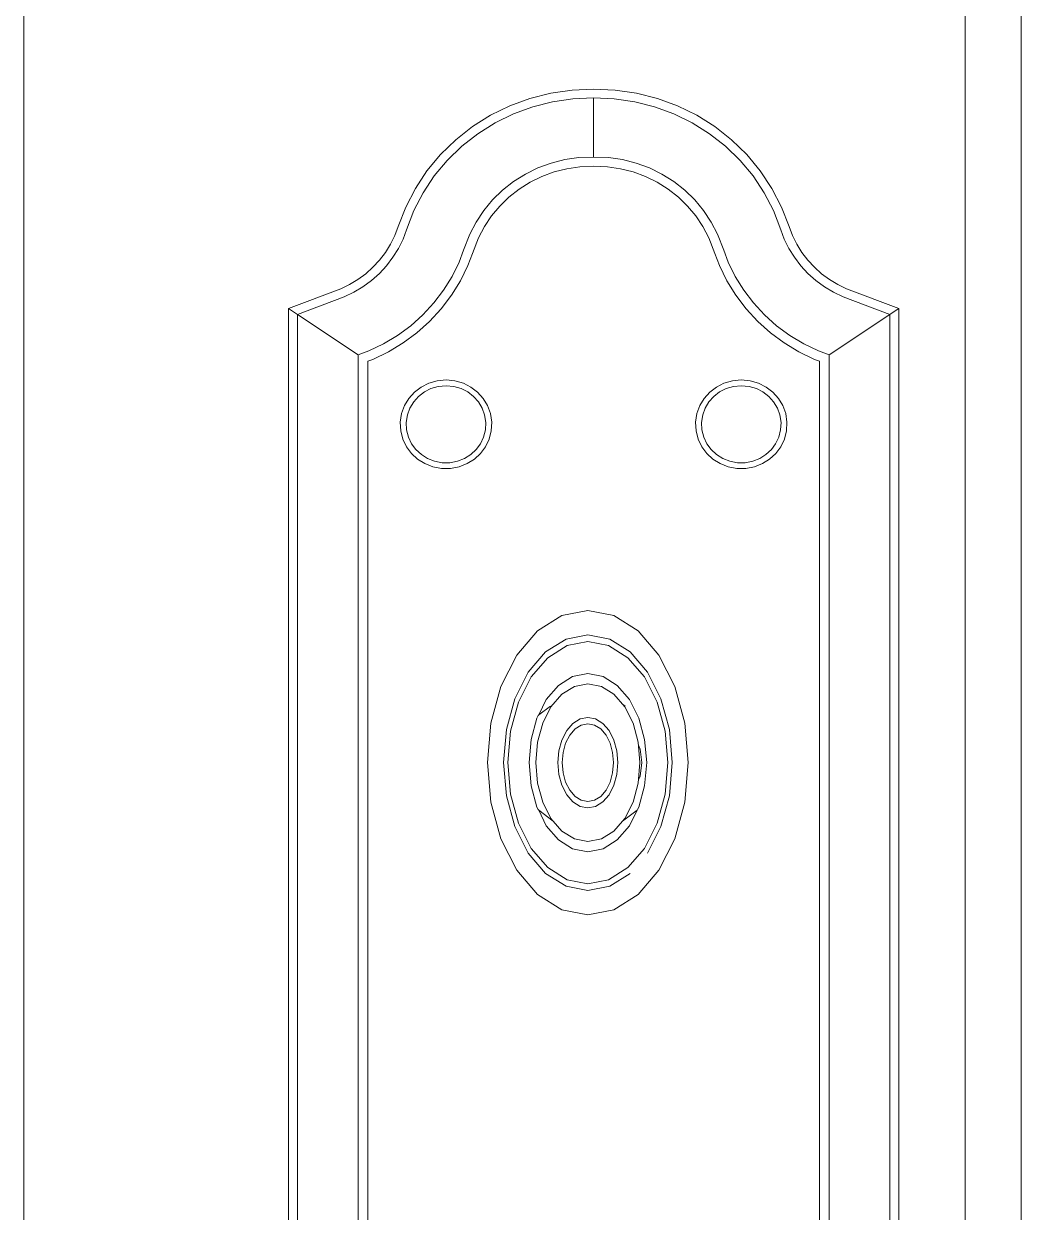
# Model space of a CAD drawing. Header units: inches. Extents: x -5096374 to -5070857, y -3259973 to -3243900.
# Drawn here: x -5078983.08 to -5078978.6, y -3259137.37 to -3259132.03 of the extents above; entities that cross this region are included whole.
import ezdxf

# ---------------------------------------------------------------- set-up
doc = ezdxf.new("R2010")
doc.units = ezdxf.units.IN
doc.header["$LTSCALE"] = 2
doc.header["$MEASUREMENT"] = 0
doc.layers.add('window', color=4, linetype='CONTINUOUS', lineweight=13)

msp = doc.modelspace()

# ---------------------------------------------------------------- linework, layer by layer
at = {"layer": 'window'}
for p, q in [((-5078983.0776, -3259162.0962), (-5078983.0776, -3259095.6783)), ((-5078978.8476, -3259139.5964), (-5078978.8476, -3259099.7818)), ((-5078978.5956, -3259100.0262), (-5078978.5956, -3259162.0962)), ((-5078980.7094, -3259132.3424), (-5078980.8031, -3259132.3661)), ((-5078980.6136, -3259132.3285), (-5078980.7094, -3259132.3424)), ((-5078980.5169, -3259132.3246), (-5078980.6136, -3259132.3285)), ((-5078980.4201, -3259132.3285), (-5078980.5169, -3259132.3246)), ((-5078980.3243, -3259132.3424), (-5078980.4201, -3259132.3285)), ((-5078980.2306, -3259132.3661), (-5078980.3243, -3259132.3424)), ((-5078980.8937, -3259132.3993), (-5078980.9801, -3259132.4417)), ((-5078980.8031, -3259132.3661), (-5078980.8937, -3259132.3993)), ((-5078980.7908, -3259132.4036), (-5078980.8774, -3259132.4353)), ((-5078980.7013, -3259132.3809), (-5078980.7908, -3259132.4036)), ((-5078980.6098, -3259132.3676), (-5078980.7013, -3259132.3809)), ((-5078980.5169, -3259132.3638), (-5078980.6098, -3259132.3676)), ((-5078980.424, -3259132.3676), (-5078980.5169, -3259132.3638)), ((-5078980.5169, -3259132.3638), (-5078980.5169, -3259132.6293)), ((-5078980.3325, -3259132.3809), (-5078980.424, -3259132.3676)), ((-5078980.2429, -3259132.4036), (-5078980.3325, -3259132.3809)), ((-5078980.1564, -3259132.4353), (-5078980.2429, -3259132.4036)), ((-5078980.1401, -3259132.3993), (-5078980.2306, -3259132.3661)), ((-5078980.0536, -3259132.4417), (-5078980.1401, -3259132.3993)), ((-5078980.9801, -3259132.4417), (-5078981.0614, -3259132.4927)), ((-5078980.8774, -3259132.4353), (-5078980.9599, -3259132.4757)), ((-5078980.0738, -3259132.4757), (-5078980.1564, -3259132.4353)), ((-5078979.9723, -3259132.4927), (-5078980.0536, -3259132.4417)), ((-5078981.0614, -3259132.4927), (-5078981.1367, -3259132.5518)), ((-5078980.9599, -3259132.4757), (-5078981.0376, -3259132.5245)), ((-5078979.9961, -3259132.5245), (-5078980.0738, -3259132.4757)), ((-5078979.8971, -3259132.5518), (-5078979.9723, -3259132.4927)), ((-5078981.1367, -3259132.5518), (-5078981.205, -3259132.6183)), ((-5078981.0376, -3259132.5245), (-5078981.1096, -3259132.581)), ((-5078979.9242, -3259132.581), (-5078979.9961, -3259132.5245)), ((-5078979.8287, -3259132.6183), (-5078979.8971, -3259132.5518)), ((-5078981.205, -3259132.6183), (-5078981.2658, -3259132.6915)), ((-5078981.1096, -3259132.581), (-5078981.1749, -3259132.6445)), ((-5078979.8588, -3259132.6445), (-5078979.9242, -3259132.581)), ((-5078979.768, -3259132.6915), (-5078979.8287, -3259132.6183)), ((-5078981.1749, -3259132.6445), (-5078981.2329, -3259132.7144)), ((-5078980.7078, -3259132.6566), (-5078980.7671, -3259132.6784)), ((-5078980.6464, -3259132.6411), (-5078980.7078, -3259132.6566)), ((-5078980.5837, -3259132.632), (-5078980.6464, -3259132.6411)), ((-5078980.6378, -3259132.6821), (-5078980.5796, -3259132.6736)), ((-5078980.5169, -3259132.6293), (-5078980.5837, -3259132.632)), ((-5078980.5796, -3259132.6736), (-5078980.5169, -3259132.671)), ((-5078980.45, -3259132.632), (-5078980.5169, -3259132.6293)), ((-5078980.5169, -3259132.671), (-5078980.4541, -3259132.6736)), ((-5078980.4541, -3259132.6736), (-5078980.3959, -3259132.6821)), ((-5078980.3873, -3259132.6411), (-5078980.45, -3259132.632)), ((-5078980.3259, -3259132.6566), (-5078980.3873, -3259132.6411)), ((-5078980.2666, -3259132.6784), (-5078980.3259, -3259132.6566)), ((-5078979.8008, -3259132.7144), (-5078979.8588, -3259132.6445)), ((-5078981.2658, -3259132.6915), (-5078981.3181, -3259132.7705)), ((-5078981.2329, -3259132.7144), (-5078981.2829, -3259132.79)), ((-5078980.8237, -3259132.7061), (-5078980.877, -3259132.7395)), ((-5078980.7671, -3259132.6784), (-5078980.8237, -3259132.7061)), ((-5078980.8023, -3259132.7423), (-5078980.7498, -3259132.7166)), ((-5078980.7498, -3259132.7166), (-5078980.6947, -3259132.6964)), ((-5078980.6947, -3259132.6964), (-5078980.6378, -3259132.6821)), ((-5078980.3959, -3259132.6821), (-5078980.339, -3259132.6964)), ((-5078980.339, -3259132.6964), (-5078980.284, -3259132.7166)), ((-5078980.284, -3259132.7166), (-5078980.2314, -3259132.7423)), ((-5078980.21, -3259132.7061), (-5078980.2666, -3259132.6784)), ((-5078980.1568, -3259132.7395), (-5078980.21, -3259132.7061)), ((-5078979.7508, -3259132.79), (-5078979.8008, -3259132.7144)), ((-5078979.7156, -3259132.7705), (-5078979.768, -3259132.6915)), ((-5078981.3181, -3259132.7705), (-5078981.3615, -3259132.8545)), ((-5078980.9262, -3259132.7782), (-5078980.971, -3259132.8218)), ((-5078980.877, -3259132.7395), (-5078980.9262, -3259132.7782)), ((-5078980.8974, -3259132.8093), (-5078980.8517, -3259132.7733)), ((-5078980.8517, -3259132.7733), (-5078980.8023, -3259132.7423)), ((-5078980.2314, -3259132.7423), (-5078980.182, -3259132.7733)), ((-5078980.182, -3259132.7733), (-5078980.1363, -3259132.8093)), ((-5078980.1075, -3259132.7782), (-5078980.1568, -3259132.7395)), ((-5078980.0627, -3259132.8218), (-5078980.1075, -3259132.7782)), ((-5078979.6722, -3259132.8545), (-5078979.7156, -3259132.7705)), ((-5078981.2829, -3259132.79), (-5078981.3244, -3259132.8702)), ((-5078980.971, -3259132.8218), (-5078981.0108, -3259132.8697)), ((-5078980.939, -3259132.8497), (-5078980.8974, -3259132.8093)), ((-5078980.1363, -3259132.8093), (-5078980.0948, -3259132.8497)), ((-5078980.0229, -3259132.8697), (-5078980.0627, -3259132.8218)), ((-5078979.7093, -3259132.8702), (-5078979.7508, -3259132.79)), ((-5078981.3615, -3259132.8545), (-5078981.3955, -3259132.9424)), ((-5078981.3244, -3259132.8702), (-5078981.3576, -3259132.9561)), ((-5078981.0108, -3259132.8697), (-5078981.0451, -3259132.9215)), ((-5078980.9758, -3259132.8941), (-5078980.939, -3259132.8497)), ((-5078980.0948, -3259132.8497), (-5078980.0579, -3259132.8941)), ((-5078979.9887, -3259132.9215), (-5078980.0229, -3259132.8697)), ((-5078979.6761, -3259132.9561), (-5078979.7093, -3259132.8702)), ((-5078979.6382, -3259132.9424), (-5078979.6722, -3259132.8545)), ((-5078981.0451, -3259132.9215), (-5078981.0735, -3259132.9765)), ((-5078981.0077, -3259132.9421), (-5078980.9758, -3259132.8941)), ((-5078980.0579, -3259132.8941), (-5078980.0261, -3259132.9421)), ((-5078979.9602, -3259132.9765), (-5078979.9887, -3259132.9215)), ((-5078981.4108, -3259132.9828), (-5078981.4299, -3259133.0216)), ((-5078981.3955, -3259132.9424), (-5078981.4108, -3259132.9828)), ((-5078981.3576, -3259132.9561), (-5078981.3735, -3259132.9981)), ((-5078981.0735, -3259132.9765), (-5078981.1013, -3259133.0484)), ((-5078981.061, -3259133.0629), (-5078981.034, -3259132.9932)), ((-5078981.034, -3259132.9932), (-5078981.0077, -3259132.9421)), ((-5078980.0261, -3259132.9421), (-5078979.9997, -3259132.9932)), ((-5078979.9997, -3259132.9932), (-5078979.9728, -3259133.0629)), ((-5078979.9325, -3259133.0484), (-5078979.9602, -3259132.9765)), ((-5078979.6602, -3259132.9981), (-5078979.6761, -3259132.9561)), ((-5078979.6229, -3259132.9828), (-5078979.6382, -3259132.9424)), ((-5078979.6038, -3259133.0216), (-5078979.6229, -3259132.9828)), ((-5078981.4299, -3259133.0216), (-5078981.4528, -3259133.0584)), ((-5078981.3943, -3259133.0402), (-5078981.4191, -3259133.0802)), ((-5078981.3735, -3259132.9981), (-5078981.3943, -3259133.0402)), ((-5078981.1013, -3259133.0484), (-5078981.1214, -3259133.1014)), ((-5078979.9124, -3259133.1014), (-5078979.9325, -3259133.0484)), ((-5078979.6394, -3259133.0402), (-5078979.6602, -3259132.9981)), ((-5078979.6146, -3259133.0802), (-5078979.6394, -3259133.0402)), ((-5078979.581, -3259133.0584), (-5078979.6038, -3259133.0216)), ((-5078981.4791, -3259133.093), (-5078981.5086, -3259133.1251)), ((-5078981.4528, -3259133.0584), (-5078981.4791, -3259133.093)), ((-5078981.4191, -3259133.0802), (-5078981.4477, -3259133.1178)), ((-5078981.1214, -3259133.1014), (-5078981.1533, -3259133.1661)), ((-5078981.0817, -3259133.1176), (-5078981.061, -3259133.0629)), ((-5078979.9728, -3259133.0629), (-5078979.952, -3259133.1176)), ((-5078979.8804, -3259133.1661), (-5078979.9124, -3259133.1014)), ((-5078979.586, -3259133.1178), (-5078979.6146, -3259133.0802)), ((-5078979.5546, -3259133.093), (-5078979.581, -3259133.0584)), ((-5078979.5251, -3259133.1251), (-5078979.5546, -3259133.093)), ((-5078981.5412, -3259133.1543), (-5078981.5764, -3259133.1803)), ((-5078981.5086, -3259133.1251), (-5078981.5412, -3259133.1543)), ((-5078981.4798, -3259133.1526), (-5078981.5151, -3259133.1843)), ((-5078981.4477, -3259133.1178), (-5078981.4798, -3259133.1526)), ((-5078981.1154, -3259133.1859), (-5078981.0817, -3259133.1176)), ((-5078979.952, -3259133.1176), (-5078979.9183, -3259133.1859)), ((-5078979.5539, -3259133.1526), (-5078979.586, -3259133.1178)), ((-5078979.5186, -3259133.1843), (-5078979.5539, -3259133.1526)), ((-5078979.4925, -3259133.1543), (-5078979.5251, -3259133.1251)), ((-5078979.4573, -3259133.1803), (-5078979.4925, -3259133.1543)), ((-5078981.614, -3259133.2031), (-5078981.6537, -3259133.2223)), ((-5078981.5764, -3259133.1803), (-5078981.614, -3259133.2031)), ((-5078981.5151, -3259133.1843), (-5078981.5534, -3259133.2126)), ((-5078981.1533, -3259133.1661), (-5078981.1914, -3259133.2276)), ((-5078981.1556, -3259133.2508), (-5078981.1154, -3259133.1859)), ((-5078979.9183, -3259133.1859), (-5078979.8781, -3259133.2508)), ((-5078979.8423, -3259133.2276), (-5078979.8804, -3259133.1661)), ((-5078979.4803, -3259133.2126), (-5078979.5186, -3259133.1843)), ((-5078979.4197, -3259133.2031), (-5078979.4573, -3259133.1803)), ((-5078979.3801, -3259133.2223), (-5078979.4197, -3259133.2031)), ((-5078981.6537, -3259133.2223), (-5078981.8885, -3259133.3103)), ((-5078981.6373, -3259133.2582), (-5078981.848, -3259133.3372)), ((-5078981.5942, -3259133.2374), (-5078981.6373, -3259133.2582)), ((-5078981.5534, -3259133.2126), (-5078981.5942, -3259133.2374)), ((-5078981.1914, -3259133.2276), (-5078981.2353, -3259133.2853)), ((-5078981.202, -3259133.3117), (-5078981.1556, -3259133.2508)), ((-5078979.8781, -3259133.2508), (-5078979.8318, -3259133.3117)), ((-5078979.7984, -3259133.2853), (-5078979.8423, -3259133.2276)), ((-5078979.4395, -3259133.2374), (-5078979.4803, -3259133.2126)), ((-5078979.3964, -3259133.2582), (-5078979.4395, -3259133.2374)), ((-5078979.1857, -3259133.3372), (-5078979.3964, -3259133.2582)), ((-5078979.1453, -3259133.3103), (-5078979.3801, -3259133.2223)), ((-5078981.8885, -3259133.3103), (-5078981.848, -3259133.3372)), ((-5078981.8885, -3259133.3103), (-5078981.8885, -3259141.5319)), ((-5078981.2353, -3259133.2853), (-5078981.2847, -3259133.3388)), ((-5078981.254, -3259133.3681), (-5078981.202, -3259133.3117)), ((-5078979.8318, -3259133.3117), (-5078979.7797, -3259133.3681)), ((-5078979.749, -3259133.3388), (-5078979.7984, -3259133.2853)), ((-5078979.1453, -3259133.3103), (-5078979.4591, -3259133.5191)), ((-5078979.1453, -3259139.5262), (-5078979.1453, -3259133.3103)), ((-5078981.848, -3259133.3372), (-5078981.848, -3259141.505)), ((-5078981.848, -3259133.3372), (-5078981.5746, -3259133.5191)), ((-5078981.2847, -3259133.3388), (-5078981.339, -3259133.3875)), ((-5078981.3113, -3259133.4195), (-5078981.254, -3259133.3681)), ((-5078979.7797, -3259133.3681), (-5078979.7225, -3259133.4195)), ((-5078979.6947, -3259133.3875), (-5078979.749, -3259133.3388)), ((-5078979.1862, -3259139.5134), (-5078979.1857, -3259133.3372)), ((-5078981.339, -3259133.3875), (-5078981.3978, -3259133.4311)), ((-5078981.3733, -3259133.4654), (-5078981.3113, -3259133.4195)), ((-5078979.7225, -3259133.4195), (-5078979.6604, -3259133.4654)), ((-5078979.6359, -3259133.4311), (-5078979.6947, -3259133.3875)), ((-5078981.4605, -3259133.469), (-5078981.5267, -3259133.5011)), ((-5078981.3978, -3259133.4311), (-5078981.4605, -3259133.469)), ((-5078981.4395, -3259133.5055), (-5078981.3733, -3259133.4654)), ((-5078979.6604, -3259133.4654), (-5078979.5942, -3259133.5055)), ((-5078979.5732, -3259133.469), (-5078979.6359, -3259133.4311)), ((-5078979.507, -3259133.5011), (-5078979.5732, -3259133.469)), ((-5078981.5267, -3259133.5011), (-5078981.5746, -3259133.5191)), ((-5078981.5746, -3259133.5191), (-5078981.5746, -3259141.3232)), ((-5078981.5093, -3259133.5393), (-5078981.4395, -3259133.5055)), ((-5078979.5942, -3259133.5055), (-5078979.5244, -3259133.5393)), ((-5078979.4591, -3259133.5191), (-5078979.507, -3259133.5011)), ((-5078979.4591, -3259139.5971), (-5078979.4591, -3259133.5191)), ((-5078981.5316, -3259133.5477), (-5078981.5093, -3259133.5393)), ((-5078981.5316, -3259141.2946), (-5078981.5316, -3259133.5477)), ((-5078979.5244, -3259133.5393), (-5078979.5021, -3259133.5477)), ((-5078979.5021, -3259133.5477), (-5078979.5021, -3259139.6138)), ((-5078981.2581, -3259133.6463), (-5078981.2205, -3259133.6353)), ((-5078981.2205, -3259133.6353), (-5078981.1803, -3259133.6315)), ((-5078981.1803, -3259133.6315), (-5078981.1401, -3259133.6353)), ((-5078981.1401, -3259133.6353), (-5078981.1025, -3259133.6463)), ((-5078979.9312, -3259133.6463), (-5078979.8936, -3259133.6353)), ((-5078979.8936, -3259133.6353), (-5078979.8534, -3259133.6315)), ((-5078979.8534, -3259133.6315), (-5078979.8132, -3259133.6353)), ((-5078979.8132, -3259133.6353), (-5078979.7757, -3259133.6463)), ((-5078981.3473, -3259133.7147), (-5078981.3222, -3259133.6867)), ((-5078981.3222, -3259133.6867), (-5078981.2922, -3259133.6636)), ((-5078981.3038, -3259133.7054), (-5078981.2777, -3259133.6853)), ((-5078981.2922, -3259133.6636), (-5078981.2581, -3259133.6463)), ((-5078981.2777, -3259133.6853), (-5078981.2479, -3259133.6702)), ((-5078981.2479, -3259133.6702), (-5078981.2153, -3259133.6607)), ((-5078981.2153, -3259133.6607), (-5078981.1803, -3259133.6574)), ((-5078981.1803, -3259133.6574), (-5078981.1453, -3259133.6607)), ((-5078981.1453, -3259133.6607), (-5078981.1126, -3259133.6702)), ((-5078981.1126, -3259133.6702), (-5078981.0829, -3259133.6853)), ((-5078981.1025, -3259133.6463), (-5078981.0684, -3259133.6636)), ((-5078981.0829, -3259133.6853), (-5078981.0568, -3259133.7054)), ((-5078981.0684, -3259133.6636), (-5078981.0384, -3259133.6867)), ((-5078981.0384, -3259133.6867), (-5078981.0133, -3259133.7147)), ((-5078980.0204, -3259133.7147), (-5078979.9954, -3259133.6867)), ((-5078979.9954, -3259133.6867), (-5078979.9654, -3259133.6636)), ((-5078979.9769, -3259133.7054), (-5078979.9508, -3259133.6853)), ((-5078979.9654, -3259133.6636), (-5078979.9312, -3259133.6463)), ((-5078979.9508, -3259133.6853), (-5078979.9211, -3259133.6702)), ((-5078979.9211, -3259133.6702), (-5078979.8884, -3259133.6607)), ((-5078979.8884, -3259133.6607), (-5078979.8534, -3259133.6574)), ((-5078979.8534, -3259133.6574), (-5078979.8185, -3259133.6607)), ((-5078979.8185, -3259133.6607), (-5078979.7858, -3259133.6702)), ((-5078979.7858, -3259133.6702), (-5078979.7561, -3259133.6853)), ((-5078979.7757, -3259133.6463), (-5078979.7415, -3259133.6636)), ((-5078979.7561, -3259133.6853), (-5078979.73, -3259133.7054)), ((-5078979.7415, -3259133.6636), (-5078979.7115, -3259133.6867)), ((-5078979.7115, -3259133.6867), (-5078979.6864, -3259133.7147)), ((-5078981.3667, -3259133.7469), (-5078981.3473, -3259133.7147)), ((-5078981.3425, -3259133.7577), (-5078981.3256, -3259133.7297)), ((-5078981.3256, -3259133.7297), (-5078981.3038, -3259133.7054)), ((-5078981.0568, -3259133.7054), (-5078981.035, -3259133.7297)), ((-5078981.035, -3259133.7297), (-5078981.0181, -3259133.7577)), ((-5078981.0133, -3259133.7147), (-5078980.9939, -3259133.7469)), ((-5078980.0399, -3259133.7469), (-5078980.0204, -3259133.7147)), ((-5078980.0156, -3259133.7577), (-5078979.9987, -3259133.7297)), ((-5078979.9987, -3259133.7297), (-5078979.9769, -3259133.7054)), ((-5078979.73, -3259133.7054), (-5078979.7082, -3259133.7297)), ((-5078979.7082, -3259133.7297), (-5078979.6913, -3259133.7577)), ((-5078979.6864, -3259133.7147), (-5078979.667, -3259133.7469)), ((-5078981.3856, -3259133.821), (-5078981.3797, -3259133.7825)), ((-5078981.3797, -3259133.7825), (-5078981.3667, -3259133.7469)), ((-5078981.3589, -3259133.8222), (-5078981.3538, -3259133.7888)), ((-5078981.3538, -3259133.7888), (-5078981.3425, -3259133.7577)), ((-5078981.0181, -3259133.7577), (-5078981.0068, -3259133.7888)), ((-5078981.0068, -3259133.7888), (-5078981.0017, -3259133.8222)), ((-5078980.9939, -3259133.7469), (-5078980.9809, -3259133.7825)), ((-5078980.9809, -3259133.7825), (-5078980.975, -3259133.821)), ((-5078980.0587, -3259133.821), (-5078980.0529, -3259133.7825)), ((-5078980.0529, -3259133.7825), (-5078980.0399, -3259133.7469)), ((-5078980.032, -3259133.8222), (-5078980.027, -3259133.7888)), ((-5078980.027, -3259133.7888), (-5078980.0156, -3259133.7577)), ((-5078979.6913, -3259133.7577), (-5078979.6799, -3259133.7888)), ((-5078979.6799, -3259133.7888), (-5078979.6749, -3259133.8222)), ((-5078979.667, -3259133.7469), (-5078979.654, -3259133.7825)), ((-5078979.6482, -3259133.821), (-5078979.654, -3259133.7825)), ((-5078981.3836, -3259133.8604), (-5078981.3856, -3259133.821)), ((-5078981.3572, -3259133.8565), (-5078981.3589, -3259133.8222)), ((-5078981.0017, -3259133.8222), (-5078981.0034, -3259133.8565)), ((-5078980.975, -3259133.821), (-5078980.977, -3259133.8604)), ((-5078980.0568, -3259133.8604), (-5078980.0587, -3259133.821)), ((-5078980.0303, -3259133.8565), (-5078980.032, -3259133.8222)), ((-5078979.6749, -3259133.8222), (-5078979.6766, -3259133.8565)), ((-5078979.6482, -3259133.821), (-5078979.6502, -3259133.8604)), ((-5078981.3741, -3259133.8975), (-5078981.3836, -3259133.8604)), ((-5078981.3578, -3259133.9315), (-5078981.3741, -3259133.8975)), ((-5078981.3489, -3259133.8888), (-5078981.3572, -3259133.8565)), ((-5078981.3347, -3259133.9184), (-5078981.3489, -3259133.8888)), ((-5078981.0117, -3259133.8888), (-5078981.0259, -3259133.9184)), ((-5078981.0034, -3259133.8565), (-5078981.0117, -3259133.8888)), ((-5078981.0028, -3259133.9315), (-5078980.9865, -3259133.8975)), ((-5078980.977, -3259133.8604), (-5078980.9865, -3259133.8975)), ((-5078980.0472, -3259133.8975), (-5078980.0568, -3259133.8604)), ((-5078980.0309, -3259133.9315), (-5078980.0472, -3259133.8975)), ((-5078980.022, -3259133.8888), (-5078980.0303, -3259133.8565)), ((-5078980.0078, -3259133.9184), (-5078980.022, -3259133.8888)), ((-5078979.6849, -3259133.8888), (-5078979.6991, -3259133.9184)), ((-5078979.6766, -3259133.8565), (-5078979.6849, -3259133.8888)), ((-5078979.6597, -3259133.8975), (-5078979.676, -3259133.9315)), ((-5078979.6502, -3259133.8604), (-5078979.6597, -3259133.8975)), ((-5078981.3354, -3259133.9617), (-5078981.3578, -3259133.9315)), ((-5078981.3153, -3259133.9446), (-5078981.3347, -3259133.9184)), ((-5078981.2912, -3259133.9669), (-5078981.3153, -3259133.9446)), ((-5078981.0453, -3259133.9446), (-5078981.0694, -3259133.9669)), ((-5078981.0259, -3259133.9184), (-5078981.0453, -3259133.9446)), ((-5078981.0028, -3259133.9315), (-5078981.0252, -3259133.9617)), ((-5078980.0086, -3259133.9617), (-5078980.0309, -3259133.9315)), ((-5078979.9884, -3259133.9446), (-5078980.0078, -3259133.9184)), ((-5078979.9644, -3259133.9669), (-5078979.9884, -3259133.9446)), ((-5078979.7185, -3259133.9446), (-5078979.7425, -3259133.9669)), ((-5078979.6991, -3259133.9184), (-5078979.7185, -3259133.9446)), ((-5078979.676, -3259133.9315), (-5078979.6983, -3259133.9617)), ((-5078981.3078, -3259133.9873), (-5078981.3354, -3259133.9617)), ((-5078981.2756, -3259134.0076), (-5078981.3078, -3259133.9873)), ((-5078981.2632, -3259133.9846), (-5078981.2912, -3259133.9669)), ((-5078981.2397, -3259134.0218), (-5078981.2756, -3259134.0076)), ((-5078981.2319, -3259133.9969), (-5078981.2632, -3259133.9846)), ((-5078981.198, -3259134.0035), (-5078981.2319, -3259133.9969)), ((-5078981.1626, -3259134.0035), (-5078981.198, -3259134.0035)), ((-5078981.1286, -3259133.9969), (-5078981.1626, -3259134.0035)), ((-5078981.0974, -3259133.9846), (-5078981.1286, -3259133.9969)), ((-5078981.085, -3259134.0076), (-5078981.1209, -3259134.0218)), ((-5078981.0694, -3259133.9669), (-5078981.0974, -3259133.9846)), ((-5078981.0528, -3259133.9873), (-5078981.085, -3259134.0076)), ((-5078981.0252, -3259133.9617), (-5078981.0528, -3259133.9873)), ((-5078979.9809, -3259133.9873), (-5078980.0086, -3259133.9617)), ((-5078979.9488, -3259134.0076), (-5078979.9809, -3259133.9873)), ((-5078979.9364, -3259133.9846), (-5078979.9644, -3259133.9669)), ((-5078979.9128, -3259134.0218), (-5078979.9488, -3259134.0076)), ((-5078979.9051, -3259133.9969), (-5078979.9364, -3259133.9846)), ((-5078979.8712, -3259134.0035), (-5078979.9051, -3259133.9969)), ((-5078979.8357, -3259134.0035), (-5078979.8712, -3259134.0035)), ((-5078979.8018, -3259133.9969), (-5078979.8357, -3259134.0035)), ((-5078979.7705, -3259133.9846), (-5078979.8018, -3259133.9969)), ((-5078979.7581, -3259134.0076), (-5078979.7941, -3259134.0218)), ((-5078979.7425, -3259133.9669), (-5078979.7705, -3259133.9846)), ((-5078979.726, -3259133.9873), (-5078979.7581, -3259134.0076)), ((-5078979.6983, -3259133.9617), (-5078979.726, -3259133.9873)), ((-5078981.2007, -3259134.0293), (-5078981.2397, -3259134.0218)), ((-5078981.1599, -3259134.0293), (-5078981.2007, -3259134.0293)), ((-5078981.1209, -3259134.0218), (-5078981.1599, -3259134.0293)), ((-5078979.8738, -3259134.0293), (-5078979.9128, -3259134.0218)), ((-5078979.8331, -3259134.0293), (-5078979.8738, -3259134.0293)), ((-5078979.7941, -3259134.0218), (-5078979.8331, -3259134.0293)), ((-5078980.6598, -3259134.691), (-5078980.7687, -3259134.7593)), ((-5078980.543, -3259134.6677), (-5078980.6598, -3259134.691)), ((-5078980.4261, -3259134.691), (-5078980.543, -3259134.6677)), ((-5078980.3172, -3259134.7593), (-5078980.4261, -3259134.691)), ((-5078980.7687, -3259134.7593), (-5078980.8622, -3259134.8681)), ((-5078980.6411, -3259134.7967), (-5078980.7326, -3259134.8542)), ((-5078980.543, -3259134.7772), (-5078980.6411, -3259134.7967)), ((-5078980.543, -3259134.8071), (-5078980.636, -3259134.8256)), ((-5078980.4448, -3259134.7967), (-5078980.543, -3259134.7772)), ((-5078980.4499, -3259134.8256), (-5078980.543, -3259134.8071)), ((-5078980.3534, -3259134.8542), (-5078980.4448, -3259134.7967)), ((-5078980.2237, -3259134.8681), (-5078980.3172, -3259134.7593)), ((-5078980.7326, -3259134.8542), (-5078980.8111, -3259134.9455)), ((-5078980.636, -3259134.8256), (-5078980.7227, -3259134.8801)), ((-5078980.3632, -3259134.8801), (-5078980.4499, -3259134.8256)), ((-5078980.2748, -3259134.9455), (-5078980.3534, -3259134.8542)), ((-5078980.8622, -3259134.8681), (-5078980.9339, -3259135.0098)), ((-5078980.7227, -3259134.8801), (-5078980.7971, -3259134.9667)), ((-5078980.2888, -3259134.9667), (-5078980.3632, -3259134.8801)), ((-5078980.152, -3259135.0098), (-5078980.2237, -3259134.8681)), ((-5078980.8111, -3259134.9455), (-5078980.8714, -3259135.0645)), ((-5078980.7971, -3259134.9667), (-5078980.8543, -3259135.0795)), ((-5078980.6114, -3259134.965), (-5078980.6751, -3259135.005)), ((-5078980.543, -3259134.9513), (-5078980.6114, -3259134.965)), ((-5078980.4745, -3259134.965), (-5078980.543, -3259134.9513)), ((-5078980.4108, -3259135.005), (-5078980.4745, -3259134.965)), ((-5078980.2316, -3259135.0795), (-5078980.2888, -3259134.9667)), ((-5078980.2146, -3259135.0645), (-5078980.2748, -3259134.9455)), ((-5078980.9339, -3259135.0098), (-5078980.979, -3259135.1748)), ((-5078980.6751, -3259135.005), (-5078980.7298, -3259135.0686)), ((-5078980.6036, -3259135.009), (-5078980.6601, -3259135.0445)), ((-5078980.543, -3259134.9969), (-5078980.6036, -3259135.009)), ((-5078980.4823, -3259135.009), (-5078980.543, -3259134.9969)), ((-5078980.4258, -3259135.0445), (-5078980.4823, -3259135.009)), ((-5078980.3561, -3259135.0686), (-5078980.4108, -3259135.005)), ((-5078980.1069, -3259135.1748), (-5078980.152, -3259135.0098)), ((-5078980.8714, -3259135.0645), (-5078980.9092, -3259135.2032)), ((-5078980.7298, -3259135.0686), (-5078980.7639, -3259135.1374)), ((-5078980.6601, -3259135.0445), (-5078980.7086, -3259135.1009)), ((-5078980.3773, -3259135.1009), (-5078980.4258, -3259135.0445)), ((-5078980.3141, -3259135.1516), (-5078980.3561, -3259135.0686)), ((-5078980.1767, -3259135.2032), (-5078980.2146, -3259135.0645)), ((-5078980.8543, -3259135.0795), (-5078980.8902, -3259135.2109)), ((-5078980.7639, -3259135.1374), (-5078980.7107, -3259135.0977)), ((-5078980.7086, -3259135.1009), (-5078980.7458, -3259135.1744)), ((-5078980.3877, -3259135.0888), (-5078980.3867, -3259135.0892)), ((-5078980.3867, -3259135.0892), (-5078980.3752, -3259135.0977)), ((-5078980.3401, -3259135.1744), (-5078980.3773, -3259135.1009)), ((-5078980.1957, -3259135.2109), (-5078980.2316, -3259135.0795)), ((-5078980.979, -3259135.1748), (-5078980.9944, -3259135.3519)), ((-5078980.7719, -3259135.1516), (-5078980.7983, -3259135.2482)), ((-5078980.7659, -3259135.1399), (-5078980.7719, -3259135.1516)), ((-5078980.7458, -3259135.1744), (-5078980.7692, -3259135.26)), ((-5078980.7659, -3259135.1399), (-5078980.7639, -3259135.1374)), ((-5078980.6101, -3259135.1755), (-5078980.638, -3259135.2079)), ((-5078980.5777, -3259135.1552), (-5078980.6101, -3259135.1755)), ((-5078980.5728, -3259135.183), (-5078980.6006, -3259135.2005)), ((-5078980.543, -3259135.1482), (-5078980.5777, -3259135.1552)), ((-5078980.543, -3259135.177), (-5078980.5728, -3259135.183)), ((-5078980.5082, -3259135.1552), (-5078980.543, -3259135.1482)), ((-5078980.5131, -3259135.183), (-5078980.543, -3259135.177)), ((-5078980.4853, -3259135.2005), (-5078980.5131, -3259135.183)), ((-5078980.4758, -3259135.1755), (-5078980.5082, -3259135.1552)), ((-5078980.4479, -3259135.2079), (-5078980.4758, -3259135.1755)), ((-5078980.3167, -3259135.26), (-5078980.3401, -3259135.1744)), ((-5078980.2877, -3259135.2482), (-5078980.3141, -3259135.1516)), ((-5078980.0915, -3259135.3519), (-5078980.1069, -3259135.1748)), ((-5078980.9092, -3259135.2032), (-5078980.9222, -3259135.3519)), ((-5078980.8902, -3259135.2109), (-5078980.9024, -3259135.3519)), ((-5078980.638, -3259135.2079), (-5078980.6593, -3259135.2501)), ((-5078980.6245, -3259135.2283), (-5078980.6429, -3259135.2645)), ((-5078980.6006, -3259135.2005), (-5078980.6245, -3259135.2283)), ((-5078980.4614, -3259135.2283), (-5078980.4853, -3259135.2005)), ((-5078980.443, -3259135.2645), (-5078980.4614, -3259135.2283)), ((-5078980.4266, -3259135.2501), (-5078980.4479, -3259135.2079)), ((-5078980.1835, -3259135.3519), (-5078980.1957, -3259135.2109)), ((-5078980.1638, -3259135.3519), (-5078980.1767, -3259135.2032)), ((-5078980.7983, -3259135.2482), (-5078980.8073, -3259135.3519)), ((-5078980.7692, -3259135.26), (-5078980.7772, -3259135.3519)), ((-5078980.6593, -3259135.2501), (-5078980.6728, -3259135.2992)), ((-5078980.6429, -3259135.2645), (-5078980.6544, -3259135.3067)), ((-5078980.4315, -3259135.3067), (-5078980.443, -3259135.2645)), ((-5078980.4132, -3259135.2992), (-5078980.4266, -3259135.2501)), ((-5078980.3087, -3259135.3519), (-5078980.3167, -3259135.26)), ((-5078980.3083, -3259135.2908), (-5078980.3155, -3259135.2738)), ((-5078980.3, -3259135.3518), (-5078980.3083, -3259135.2908)), ((-5078980.2786, -3259135.3519), (-5078980.2877, -3259135.2482)), ((-5078980.6728, -3259135.2992), (-5078980.6773, -3259135.3519)), ((-5078980.6544, -3259135.3067), (-5078980.6583, -3259135.3519)), ((-5078980.4276, -3259135.3519), (-5078980.4315, -3259135.3067)), ((-5078980.4086, -3259135.3519), (-5078980.4132, -3259135.2992)), ((-5078980.9944, -3259135.3519), (-5078980.979, -3259135.529)), ((-5078980.9222, -3259135.3519), (-5078980.9092, -3259135.5007)), ((-5078980.9024, -3259135.3519), (-5078980.8902, -3259135.4929)), ((-5078980.8073, -3259135.3519), (-5078980.7983, -3259135.4556)), ((-5078980.7772, -3259135.3519), (-5078980.7692, -3259135.4438)), ((-5078980.6773, -3259135.3519), (-5078980.6728, -3259135.4046)), ((-5078980.6583, -3259135.3519), (-5078980.6544, -3259135.3972)), ((-5078980.6544, -3259135.3972), (-5078980.6429, -3259135.4394)), ((-5078980.443, -3259135.4394), (-5078980.4315, -3259135.3972)), ((-5078980.4315, -3259135.3972), (-5078980.4276, -3259135.3519)), ((-5078980.4132, -3259135.4046), (-5078980.4086, -3259135.3519)), ((-5078980.3167, -3259135.4438), (-5078980.3087, -3259135.3519)), ((-5078980.3083, -3259135.4128), (-5078980.3, -3259135.3518)), ((-5078980.2877, -3259135.4556), (-5078980.2786, -3259135.3519)), ((-5078980.1957, -3259135.4929), (-5078980.1835, -3259135.3519)), ((-5078980.1767, -3259135.5007), (-5078980.1638, -3259135.3519)), ((-5078980.1069, -3259135.529), (-5078980.0915, -3259135.3519)), ((-5078980.7692, -3259135.4438), (-5078980.7458, -3259135.5294)), ((-5078980.6728, -3259135.4046), (-5078980.6593, -3259135.4538)), ((-5078980.6429, -3259135.4394), (-5078980.6245, -3259135.4756)), ((-5078980.4614, -3259135.4756), (-5078980.443, -3259135.4394)), ((-5078980.4266, -3259135.4538), (-5078980.4132, -3259135.4046)), ((-5078980.3401, -3259135.5294), (-5078980.3167, -3259135.4438)), ((-5078980.3155, -3259135.4296), (-5078980.3083, -3259135.4128)), ((-5078980.9092, -3259135.5007), (-5078980.8714, -3259135.6393)), ((-5078980.8902, -3259135.4929), (-5078980.8543, -3259135.6244)), ((-5078980.7983, -3259135.4556), (-5078980.7719, -3259135.5522)), ((-5078980.6593, -3259135.4538), (-5078980.638, -3259135.496)), ((-5078980.638, -3259135.496), (-5078980.6101, -3259135.5283)), ((-5078980.6245, -3259135.4756), (-5078980.6006, -3259135.5034)), ((-5078980.6006, -3259135.5034), (-5078980.5728, -3259135.5209)), ((-5078980.5131, -3259135.5209), (-5078980.4853, -3259135.5034)), ((-5078980.4853, -3259135.5034), (-5078980.4614, -3259135.4756)), ((-5078980.4758, -3259135.5283), (-5078980.4479, -3259135.496)), ((-5078980.4479, -3259135.496), (-5078980.4266, -3259135.4538)), ((-5078980.3141, -3259135.5522), (-5078980.2877, -3259135.4556)), ((-5078980.2316, -3259135.6244), (-5078980.1957, -3259135.4929)), ((-5078980.2146, -3259135.6393), (-5078980.1767, -3259135.5007)), ((-5078980.979, -3259135.529), (-5078980.9339, -3259135.694)), ((-5078980.7719, -3259135.5522), (-5078980.7663, -3259135.5631)), ((-5078980.7458, -3259135.5294), (-5078980.7086, -3259135.603)), ((-5078980.6101, -3259135.5283), (-5078980.5777, -3259135.5487)), ((-5078980.5777, -3259135.5487), (-5078980.543, -3259135.5556)), ((-5078980.5728, -3259135.5209), (-5078980.543, -3259135.5268)), ((-5078980.543, -3259135.5268), (-5078980.5131, -3259135.5209)), ((-5078980.543, -3259135.5556), (-5078980.5082, -3259135.5487)), ((-5078980.5082, -3259135.5487), (-5078980.4758, -3259135.5283)), ((-5078980.3773, -3259135.603), (-5078980.3401, -3259135.5294)), ((-5078980.3196, -3259135.5631), (-5078980.3141, -3259135.5522)), ((-5078980.152, -3259135.694), (-5078980.1069, -3259135.529)), ((-5078980.7639, -3259135.5661), (-5078980.7663, -3259135.5631)), ((-5078980.6992, -3259135.6143), (-5078980.7639, -3259135.5661)), ((-5078980.7639, -3259135.5661), (-5078980.7298, -3259135.6352)), ((-5078980.7086, -3259135.603), (-5078980.6992, -3259135.6143)), ((-5078980.322, -3259135.5661), (-5078980.3867, -3259135.6143)), ((-5078980.3867, -3259135.6143), (-5078980.3773, -3259135.603)), ((-5078980.3561, -3259135.6352), (-5078980.322, -3259135.5661)), ((-5078980.3196, -3259135.5631), (-5078980.322, -3259135.5661)), ((-5078980.8714, -3259135.6393), (-5078980.8111, -3259135.7584)), ((-5078980.8543, -3259135.6244), (-5078980.7971, -3259135.7372)), ((-5078980.7298, -3259135.6352), (-5078980.6751, -3259135.6989)), ((-5078980.6992, -3259135.6143), (-5078980.6601, -3259135.6594)), ((-5078980.6601, -3259135.6594), (-5078980.6036, -3259135.6949)), ((-5078980.4823, -3259135.6949), (-5078980.4258, -3259135.6594)), ((-5078980.4258, -3259135.6594), (-5078980.3867, -3259135.6143)), ((-5078980.4108, -3259135.6989), (-5078980.3561, -3259135.6352)), ((-5078980.2888, -3259135.7372), (-5078980.2316, -3259135.6244)), ((-5078980.2748, -3259135.7584), (-5078980.2146, -3259135.6393)), ((-5078980.9339, -3259135.694), (-5078980.8622, -3259135.8358)), ((-5078980.6751, -3259135.6989), (-5078980.6114, -3259135.7389)), ((-5078980.6036, -3259135.6949), (-5078980.543, -3259135.707)), ((-5078980.543, -3259135.707), (-5078980.4823, -3259135.6949)), ((-5078980.4745, -3259135.7389), (-5078980.4108, -3259135.6989)), ((-5078980.2237, -3259135.8358), (-5078980.152, -3259135.694)), ((-5078980.8111, -3259135.7584), (-5078980.7326, -3259135.8497)), ((-5078980.7971, -3259135.7372), (-5078980.7227, -3259135.8238)), ((-5078980.6114, -3259135.7389), (-5078980.543, -3259135.7526)), ((-5078980.543, -3259135.7526), (-5078980.4745, -3259135.7389)), ((-5078980.3632, -3259135.8238), (-5078980.2888, -3259135.7372)), ((-5078980.7227, -3259135.8238), (-5078980.636, -3259135.8782)), ((-5078980.4499, -3259135.8782), (-5078980.3632, -3259135.8238)), ((-5078980.8622, -3259135.8358), (-5078980.7687, -3259135.9445)), ((-5078980.7326, -3259135.8497), (-5078980.6411, -3259135.9071)), ((-5078980.636, -3259135.8782), (-5078980.543, -3259135.8968)), ((-5078980.543, -3259135.8968), (-5078980.4499, -3259135.8782)), ((-5078980.4448, -3259135.9071), (-5078980.3534, -3259135.8497)), ((-5078980.3172, -3259135.9445), (-5078980.2237, -3259135.8358)), ((-5078980.6411, -3259135.9071), (-5078980.543, -3259135.9267)), ((-5078980.543, -3259135.9267), (-5078980.4448, -3259135.9071)), ((-5078980.7687, -3259135.9445), (-5078980.6598, -3259136.0129)), ((-5078980.4261, -3259136.0129), (-5078980.3172, -3259135.9445)), ((-5078980.6598, -3259136.0129), (-5078980.543, -3259136.0362)), ((-5078980.543, -3259136.0362), (-5078980.4261, -3259136.0129))]:
    msp.add_line(p, q, dxfattribs=at)

doc.saveas('drawing.dxf')
